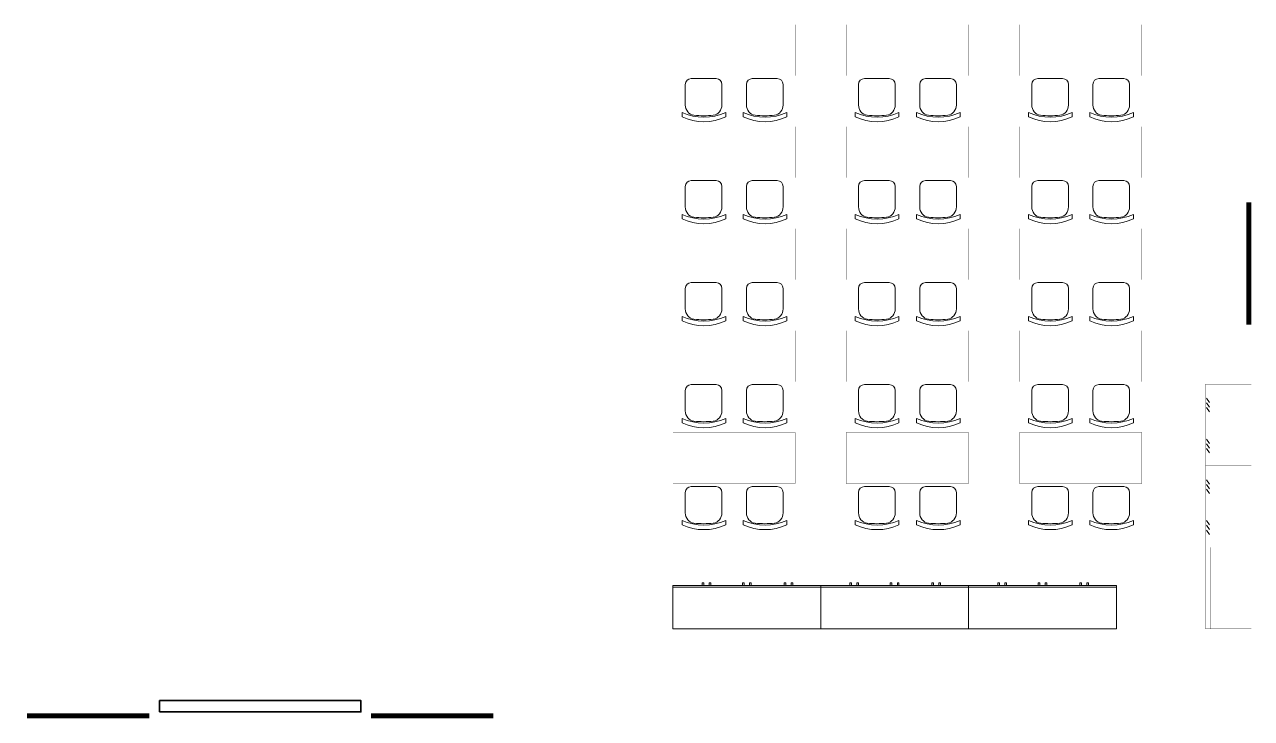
# Model space of a CAD drawing. Header units: millimetres. Extents: x -217756 to 263180, y 55413 to 130608.
# Drawn here: x 58860 to 70898, y 63938 to 70742 of the extents above; entities that cross this region are included whole.
import ezdxf

# ---------------------------------------------------------------- set-up
doc = ezdxf.new("R2010")
doc.units = ezdxf.units.MM
doc.layers.add('ТХ_мебель передв', color=250, linetype='Continuous', lineweight=13)
doc.layers.add('ТХ_обор_комп принт', color=30, linetype='Continuous', lineweight=13)

# ---------------------------------------------------------------- blocks, each defined once
blk = doc.blocks.new('тумба под доской')
for points in [[(-1451, -426), (0, -426), (0, 0), (-1451, 0)], [(-1165, -453), (-1149, -453), (-1149, -426), (-1165, -426)], [(-1096, -453), (-1080, -453), (-1080, -426), (-1096, -426)], [(-768, -453), (-752, -453), (-752, -426), (-768, -426)], [(-699, -453), (-683, -453), (-683, -426), (-699, -426)], [(-360, -453), (-344, -453), (-344, -426), (-360, -426)], [(-291, -453), (-275, -453), (-275, -426), (-291, -426)]]:
    blk.add_lwpolyline(points, close=True)
blk.add_lwpolyline([(-1451, -410), (0, -410)])
blk = doc.blocks.new('A$Cdd239fcc')
at = {"layer": 'ТХ_мебель передв', "xscale": -1, "rotation": 180}
for p in [(137089, -8472), (138539, -8472), (139990, -8472)]:
    blk.add_blockref('тумба под доской', p, dxfattribs=at)
blk = doc.blocks.new('Стул парты')
for points in [[(-95, -360, -0.36493), (-180, -259), (-180, -58, -0.414078), (-122, 0), (122, 0, -0.414078), (180, -58), (180, -259, -0.36493), (95, -360, -0.041656)], [(-212, -334, 0.203875), (217, -334), (217, -374, -0.227009), (-212, -374)]]:
    blk.add_lwpolyline(points, format="xyb", close=True)
blk = doc.blocks.new('A$Ca9275210')
at = {"layer": 'ТХ_мебель передв'}
for p in [(145002, -48945), (145602, -48945), (146702, -48945), (147302, -48945), (148402, -48945), (149002, -48945), (145002, -49945), (145602, -49945), (146702, -49945), (147302, -49945), (148402, -49945), (149002, -49945), (145002, -50945), (145602, -50945), (146702, -50945), (147302, -50945), (148402, -50945), (149002, -50945), (145002, -51945), (145602, -51945), (146702, -51945), (147302, -51945), (148402, -51945), (149002, -51945), (145002, -52945), (145602, -52945), (146702, -52945), (147302, -52945), (148402, -52945), (149002, -52945)]:
    blk.add_blockref('Стул парты', p, dxfattribs=at)
blk = doc.blocks.new('У018')
at = {"layer": 'ТХ_мебель передв', "ltscale": 100, "const_width": 2}
blk.add_lwpolyline([(94750, 82280), (95250, 82280), (95250, 81080), (94750, 81080)], close=True, dxfattribs=at)
blk = doc.blocks.new('A$C4ae871f7')
at = {"layer": 'ТХ_мебель передв', "rotation": 90.0000000000084}
for p in [(72265, -110860), (73965, -110860), (75665, -110860), (72265, -111860), (73965, -111860), (75665, -111860), (72265, -112860), (73965, -112860), (75665, -112860), (72265, -113860), (73965, -113860), (75665, -113860), (72265, -114860), (73965, -114860), (75665, -114860)]:
    blk.add_blockref('У018', p, dxfattribs=at)
blk = doc.blocks.new('У051-2')
at = {"layer": 'ТХ_мебель передв', "ltscale": 100}
for points, const_width in [([(73549.5, 44725), (74349.5, 44725), (74349.5, 44275), (73549.5, 44275)], 2), ([(73549.5, 44275), (74349.5, 44275), (74349.5, 44325), (73549.5, 44325)], 1)]:
    blk.add_lwpolyline(points, close=True, dxfattribs=dict(at, const_width=const_width))
at = {"layer": 'ТХ_мебель передв', "ltscale": 100, "const_width": 1}
blk.add_lwpolyline([(73949.5, 44325), (73949.5, 44275)], dxfattribs=at)
blk = doc.blocks.new('A$Cb5b061b1')
at = {"layer": 'ТХ_мебель передв', "rotation": 270}
blk.add_blockref('У051-2', (-87515, 83860), dxfattribs=at)
blk = doc.blocks.new('У062-2')
at = {"layer": 'ТХ_мебель передв', "ltscale": 100}
for p, q in [((73687, 43374.5), (73729.5, 43402.5)), ((73733, 43374.5), (73775.5, 43402.5)), ((73779, 43374.5), (73821.5, 43402.5)), ((74087, 43374.5), (74129.5, 43402.5)), ((74133, 43374.5), (74175.5, 43402.5)), ((74179, 43374.5), (74221.5, 43402.5))]:
    blk.add_line(p, q, dxfattribs=at)
for points, const_width in [([(73549.5, 43813.5), (74349.5, 43813.5), (74349.5, 43363.5), (73549.5, 43363.5)], 2), ([(73549.5, 43363.5), (74349.5, 43363.5), (74349.5, 43413.5), (73549.5, 43413.5)], 1)]:
    blk.add_lwpolyline(points, close=True, dxfattribs=dict(at, const_width=const_width))
at = {"layer": 'ТХ_мебель передв', "ltscale": 100, "const_width": 1}
blk.add_lwpolyline([(73949.5, 43413.5), (73949.5, 43363.5)], dxfattribs=at)
blk = doc.blocks.new('A$C3c82938b')
at = {"layer": 'ТХ_мебель передв', "rotation": 270}
for p in [(-236242, 85459), (-236242, 84659)]:
    blk.add_blockref('У062-2', p, dxfattribs=at)

msp = doc.modelspace()

# ---------------------------------------------------------------- linework, layer by layer
at = {"layer": 'ТХ_мебель передв', "const_width": 50, "elevation": 0}
msp.add_lwpolyline([(70872, 68999), (70872, 67799)], dxfattribs=at)
at = {"layer": 'ТХ_мебель передв', "ltscale": 100, "const_width": 50}
for points in [[(60085, 63963), (58885, 63963)], [(63460, 63963), (62260, 63963)]]:
    msp.add_lwpolyline(points, dxfattribs=at)
at = {"layer": 'ТХ_обор_комп принт', "color": 18, "lineweight": 35, "true_color": 0x000000}
msp.add_lwpolyline([(60185, 64002), (60185, 64113), (62160, 64113), (62160, 64002)], close=True, dxfattribs=at)

# ---------------------------------------------------------------- block references
for name, p in [('A$Cdd239fcc', (-70416, 73288)), ('A$Ca9275210', (-79479, 119157)), ('A$C4ae871f7', (75237, 86351)), ('A$C3c82938b', (263326, 55306)), ('A$Cb5b061b1', (113687, 55306))]:
    msp.add_blockref(name, p)

doc.saveas('drawing.dxf')
